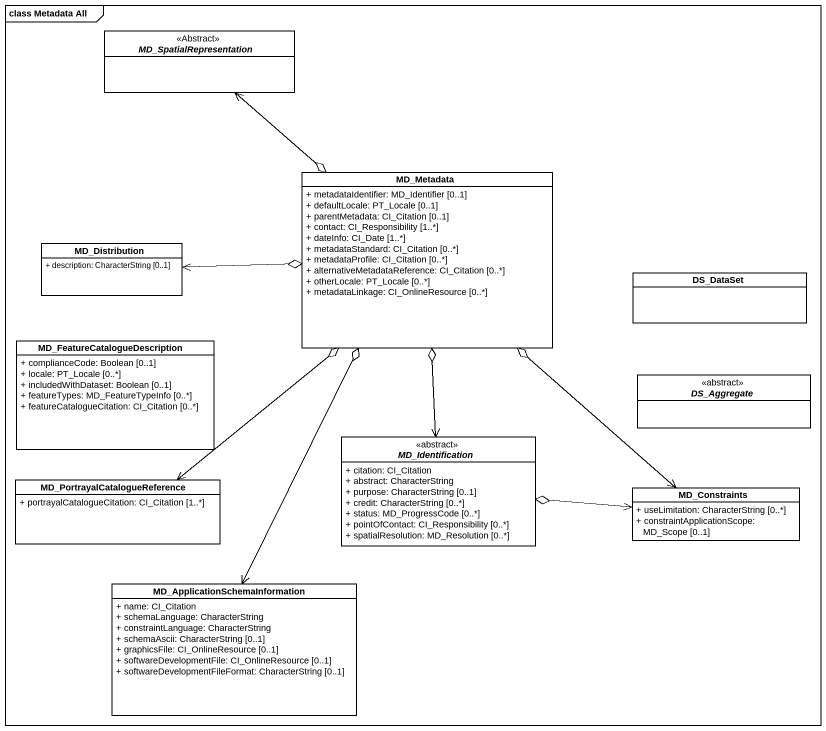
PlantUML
@startuml
mainframe class Metadata All
hide circle
hide empty members
skinparam classAttributeIconSize 0
abstract class MD_SpatialRepresentation <<Abstract>> #FFFFFF
class MD_Metadata #FFFFFF {
  + metadataIdentifier: MD_Identifier [0..1]
  + defaultLocale: PT_Locale [0..1]
  + parentMetadata: CI_Citation [0..1]
  + contact: CI_Responsibility [1..*]
  + dateInfo: CI_Date [1..*]
  + metadataStandard: CI_Citation [0..*]
  + metadataProfile: CI_Citation [0..*]
  + alternativeMetadataReference: CI_Citation [0..*]
  + otherLocale: PT_Locale [0..*]
  + metadataLinkage: CI_OnlineResource [0..*]
}
class MD_Distribution #FFFFFF {
  + description: CharacterString [0..1]
}
class DS_DataSet #FFFFFF
class "MD_FeatureCatalogueDescription" as MD_FeatureCatalogueDescripti #FFFFFF {
  + complianceCode: Boolean [0..1]
  + locale: PT_Locale [0..*]
  + includedWithDataset: Boolean [0..1]
  + featureTypes: MD_FeatureTypeInfo [0..*]
  + featureCatalogueCitation: CI_Citation [0..*]
}
abstract class DS_Aggregate <<abstract>> #FFFFFF
abstract class MD_Identification <<abstract>> #FFFFFF {
  + citation: CI_Citation
  + abstract: CharacterString
  + purpose: CharacterString [0..1]
  + credit: CharacterString [0..*]
  + status: MD_ProgressCode [0..*]
  + pointOfContact: CI_Responsibility [0..*]
  + spatialResolution: MD_Resolution [0..*]
}
class "MD_PortrayalCatalogueReference" as MD_PortrayalCatalogueReferen #FFFFFF {
  + portrayalCatalogueCitation: CI_Citation [1..*]
}
class MD_Constraints #FFFFFF {
  + useLimitation: CharacterString [0..*]
  + constraintApplicationScope: MD_Scope [0..1]
}
class "MD_ApplicationSchemaInformation" as MD_ApplicationSchemaInformat #FFFFFF {
  + name: CI_Citation
  + schemaLanguage: CharacterString
  + constraintLanguage: CharacterString
  + schemaAscii: CharacterString [0..1]
  + graphicsFile: CI_OnlineResource [0..1]
  + softwareDevelopmentFile: CI_OnlineResource [0..1]
  + softwareDevelopmentFileFormat: CharacterString [0..1]
}
MD_SpatialRepresentation <--o MD_Metadata
MD_Metadata o-left-> MD_Distribution
MD_Metadata o--> MD_PortrayalCatalogueReferen
MD_Identification <-up-o MD_Metadata
MD_Constraints <-up-o MD_Metadata
MD_Constraints <-left-o MD_Identification
MD_ApplicationSchemaInformat <-up-o MD_Metadata
@enduml
